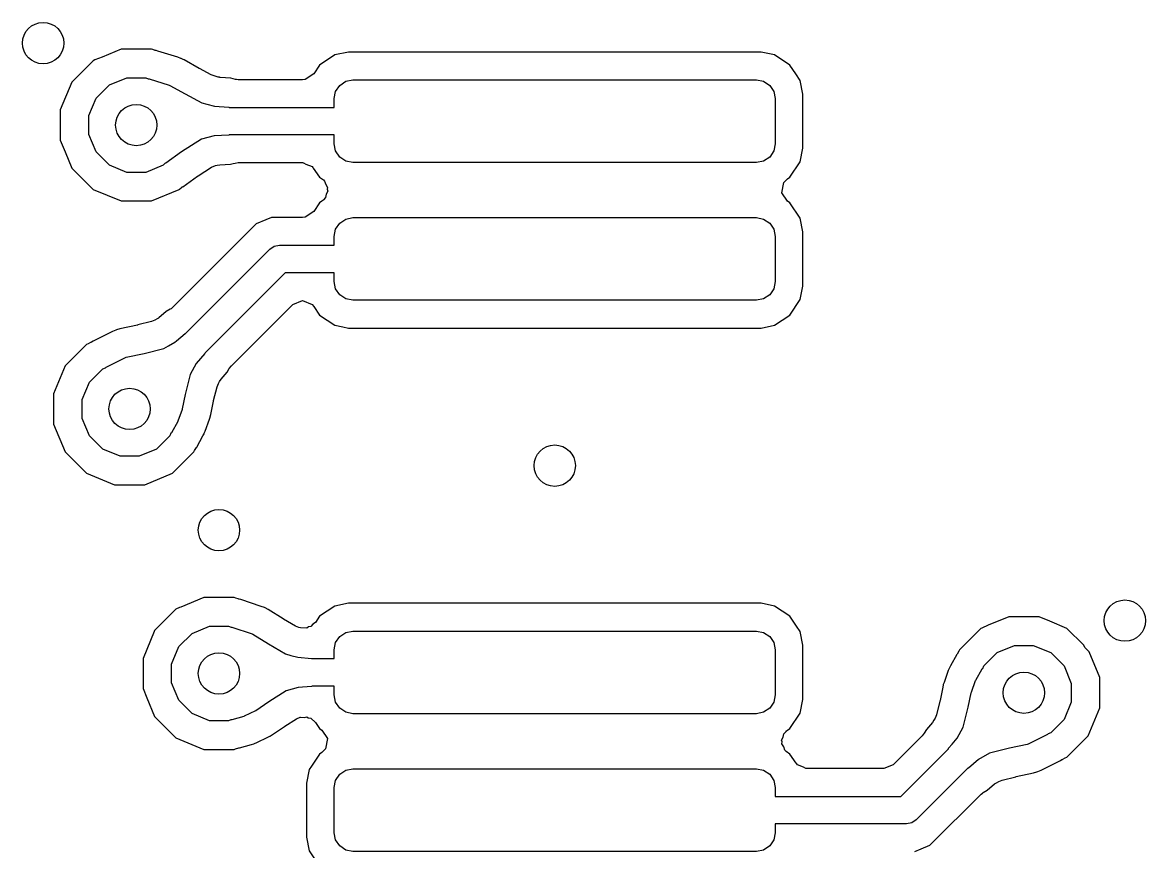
# Model space of a CAD drawing. Extents: x 114.9 to 199.6, y -137.1 to -76.7.
# Drawn here: x 185.467 to 189.541, y -108.826 to -105.818 of the extents above; entities that cross this region are included whole.
import ezdxf

# ---------------------------------------------------------------- set-up
doc = ezdxf.new("R2010")
doc.units = 0
doc.layers.add('BLACK', color=7, linetype='CONTINUOUS')

msp = doc.modelspace()

# ---------------------------------------------------------------- linework, layer by layer
at = {"layer": 'BLACK', "linetype": 'CONTINUOUS'}
for p, q in [((185.825198, -105.9145), (185.755867, -105.943219)), ((185.8252, -105.9145), (185.825198, -105.9145)), ((185.9348, -105.9145), (185.8252, -105.9145)), ((185.934801, -105.9145), (185.9348, -105.9145)), ((185.939525, -105.916457), (185.934801, -105.9145)), ((185.948961, -105.919036), (185.939525, -105.916457)), ((185.948957, -105.919054), (185.948961, -105.919036)), ((185.950096, -105.919346), (185.948957, -105.919054)), ((185.951386, -105.919699), (185.950096, -105.919346)), ((185.951572, -105.919725), (185.951386, -105.919699)), ((185.952703, -105.920015), (185.951572, -105.919725)), ((185.957868, -105.921481), (185.952703, -105.920015)), ((186.030941, -105.944235), (185.957868, -105.921481)), ((185.72394, -105.956444), (185.646444, -106.03394)), ((185.730304, -105.953808), (185.72394, -105.956444)), ((185.755867, -105.943219), (185.730304, -105.953808)), ((186.03095, -105.944238), (186.030941, -105.944235)), ((186.041199, -105.948023), (186.03095, -105.944238)), ((186.041229, -105.948035), (186.041199, -105.948023)), ((186.043418, -105.948975), (186.041229, -105.948035)), ((186.043421, -105.948977), (186.043418, -105.948975)), ((186.04343, -105.948981), (186.043421, -105.948977)), ((186.050608, -105.952514), (186.04343, -105.948981)), ((186.053217, -105.953798), (186.050608, -105.952514)), ((186.053245, -105.953812), (186.053217, -105.953798)), ((186.108098, -105.984441), (186.053245, -105.953812)), ((186.600364, -105.935287), (186.544568, -105.972568)), ((186.649569, -105.9255), (186.600364, -105.935287)), ((188.146435, -105.9255), (186.649569, -105.9255)), ((188.195632, -105.935285), (188.146435, -105.9255)), ((188.251431, -105.972568), (188.195632, -105.935285)), ((186.108912, -105.984886), (186.108098, -105.984441)), ((186.151536, -106.007639), (186.108912, -105.984886)), ((186.523752, -106.003723), (186.492569, -106.024559)), ((186.544568, -105.972568), (186.523752, -106.003723)), ((188.272248, -106.003723), (188.251431, -105.972568)), ((188.288713, -106.028365), (188.272248, -106.003723)), ((185.646444, -106.03394), (185.6045, -106.135198)), ((185.734493, -106.092775), (185.782775, -106.044493)), ((185.782775, -106.044493), (185.845859, -106.018363)), ((185.845859, -106.018363), (185.914141, -106.018363)), ((185.914141, -106.018363), (185.923557, -106.022263)), ((185.923557, -106.022263), (185.925356, -106.021916)), ((185.925356, -106.021916), (185.926482, -106.022205)), ((185.926482, -106.022205), (185.999579, -106.044966)), ((185.999579, -106.044966), (186.001803, -106.045921)), ((186.001803, -106.045921), (186.058, -106.0773)), ((186.162002, -106.011762), (186.151536, -106.007639)), ((186.176832, -106.015711), (186.162002, -106.011762)), ((186.182464, -106.016658), (186.176832, -106.015711)), ((186.182925, -106.016926), (186.182464, -106.016658)), ((186.184384, -106.017121), (186.182925, -106.016926)), ((186.223498, -106.019987), (186.184384, -106.017121)), ((186.240275, -106.02462), (186.223498, -106.019987)), ((186.243585, -106.025065), (186.240275, -106.02462)), ((186.250101, -106.0255), (186.243585, -106.025065)), ((186.48301, -106.0255), (186.250101, -106.0255)), ((186.492569, -106.024559), (186.48301, -106.0255)), ((186.60319, -106.06809), (186.61797, -106.04597)), ((186.61797, -106.04597), (186.64009, -106.03119)), ((186.64009, -106.03119), (186.666182, -106.026)), ((186.666182, -106.026), (188.129818, -106.026)), ((188.129818, -106.026), (188.15591, -106.03119)), ((188.15591, -106.03119), (188.17803, -106.04597)), ((188.17803, -106.04597), (188.19281, -106.06809)), ((188.298499, -106.077568), (188.288713, -106.028365)), ((186.058, -106.0773), (186.117603, -106.109117)), ((186.598, -106.094182), (186.60319, -106.06809)), ((188.19281, -106.06809), (188.198, -106.094182)), ((188.298499, -106.135198), (188.298499, -106.077568)), ((185.708363, -106.155859), (185.734493, -106.092775)), ((186.117603, -106.109117), (186.117605, -106.109118)), ((186.117605, -106.109118), (186.135542, -106.113893)), ((186.135542, -106.113893), (186.163697, -106.12139)), ((186.163697, -106.12139), (186.215793, -106.125205)), ((186.215793, -106.125205), (186.217374, -106.126)), ((186.217374, -106.126), (186.598, -106.126)), ((186.598, -106.126), (186.598, -106.094182)), ((188.198, -106.094182), (188.198, -106.257818)), ((185.6045, -106.135198), (185.6045, -106.244801)), ((185.708363, -106.224141), (185.708363, -106.155859)), ((188.2985, -106.274433), (188.298499, -106.135198)), ((185.6045, -106.244801), (185.621874, -106.286744)), ((185.734493, -106.287225), (185.708363, -106.224141)), ((186.117233, -106.240888), (186.043777, -106.28727)), ((186.162405, -106.229669), (186.117233, -106.240888)), ((186.162413, -106.229668), (186.162405, -106.229669)), ((186.215604, -106.22663), (186.162413, -106.229668)), ((186.21701, -106.226), (186.215604, -106.22663)), ((186.598, -106.226), (186.21701, -106.226)), ((186.598, -106.257818), (186.598, -106.226)), ((185.621874, -106.286744), (185.646443, -106.346058)), ((185.782775, -106.335507), (185.734493, -106.287225)), ((186.043755, -106.287285), (185.987019, -106.328407)), ((186.043777, -106.28727), (186.043755, -106.287285)), ((186.60319, -106.28391), (186.598, -106.257818)), ((186.61797, -106.30603), (186.60319, -106.28391)), ((188.19281, -106.28391), (188.17803, -106.30603)), ((188.198, -106.257818), (188.19281, -106.28391)), ((188.288713, -106.323635), (188.2985, -106.274433)), ((185.983479, -106.329252), (185.977225, -106.335507)), ((185.987019, -106.328407), (185.983479, -106.329252)), ((186.221621, -106.331958), (186.232063, -106.329411)), ((186.232063, -106.329411), (186.238286, -106.327895)), ((186.238286, -106.327895), (186.249893, -106.3265)), ((186.249893, -106.3265), (186.48301, -106.3265)), ((186.48301, -106.3265), (186.484924, -106.327293)), ((186.484924, -106.327293), (186.486897, -106.326654)), ((186.486897, -106.326654), (186.495338, -106.331606)), ((186.64009, -106.32081), (186.61797, -106.30603)), ((186.666182, -106.326), (186.64009, -106.32081)), ((188.129818, -106.326), (186.666182, -106.326)), ((188.15591, -106.32081), (188.129818, -106.326)), ((188.17803, -106.30603), (188.15591, -106.32081)), ((188.251431, -106.379431), (188.288713, -106.323635)), ((185.646443, -106.346058), (185.646444, -106.346059)), ((185.646444, -106.346059), (185.646445, -106.346061)), ((185.646445, -106.346061), (185.723939, -106.423555)), ((185.845859, -106.361637), (185.782775, -106.335507)), ((185.914141, -106.361637), (185.845859, -106.361637)), ((185.977225, -106.335507), (185.914141, -106.361637)), ((186.104246, -106.373857), (186.152494, -106.343392)), ((186.152494, -106.343392), (186.166836, -106.337272)), ((186.166836, -106.337272), (186.173825, -106.335536)), ((186.173825, -106.335536), (186.182832, -106.334173)), ((186.182832, -106.334173), (186.221621, -106.331958)), ((186.495338, -106.331606), (186.517658, -106.340852)), ((186.517658, -106.340852), (186.520297, -106.343709)), ((186.520297, -106.343709), (186.522159, -106.345893)), ((186.522159, -106.345893), (186.544569, -106.379431)), ((186.048933, -106.413829), (186.101938, -106.375409)), ((186.101938, -106.375409), (186.101961, -106.375404)), ((186.101961, -106.375404), (186.104246, -106.373857)), ((186.544569, -106.379431), (186.55894, -106.389034)), ((186.55894, -106.389034), (186.563353, -106.394209)), ((186.563353, -106.394209), (186.567196, -106.406071)), ((186.567196, -106.406071), (186.574125, -106.416441)), ((188.221875, -106.435561), (188.22919, -106.398778)), ((188.22919, -106.398778), (188.242709, -106.385258)), ((188.242709, -106.385258), (188.251431, -106.379431)), ((185.723939, -106.423555), (185.72394, -106.423555)), ((185.72394, -106.423555), (185.723942, -106.423557)), ((185.723942, -106.423557), (185.8252, -106.4655)), ((185.9348, -106.4655), (186.036058, -106.423557)), ((186.036058, -106.423557), (186.036898, -106.422716)), ((186.036898, -106.422716), (186.043056, -106.417497)), ((186.043056, -106.417497), (186.046845, -106.414788)), ((186.046845, -106.414788), (186.048933, -106.413829)), ((186.566808, -106.453223), (186.559018, -106.461012)), ((186.56924, -106.440993), (186.566808, -106.453223)), ((186.574912, -106.429887), (186.56924, -106.440993)), ((186.574125, -106.416441), (186.572767, -106.423266)), ((186.572767, -106.423266), (186.574912, -106.429887)), ((188.24271, -106.466741), (188.221875, -106.435561)), ((185.8252, -106.4655), (185.825202, -106.4655)), ((185.825202, -106.4655), (185.934798, -106.4655)), ((185.934798, -106.4655), (185.9348, -106.4655)), ((186.544568, -106.472568), (186.523752, -106.503723)), ((186.553289, -106.466742), (186.544568, -106.472568)), ((186.55621, -106.46382), (186.553289, -106.466742)), ((186.557857, -106.463287), (186.55621, -106.46382)), ((186.559018, -106.461012), (186.557857, -106.463287)), ((188.251431, -106.472569), (188.24271, -106.466741)), ((188.288713, -106.528365), (188.251431, -106.472569)), ((186.34961, -106.533941), (186.314678, -106.548409)), ((186.349611, -106.533941), (186.34961, -106.533941)), ((186.369987, -106.5255), (186.349611, -106.533941)), ((186.48301, -106.5255), (186.369987, -106.5255)), ((186.492569, -106.524559), (186.48301, -106.5255)), ((186.523752, -106.503723), (186.492569, -106.524559)), ((186.61797, -106.54597), (186.64009, -106.53119)), ((186.64009, -106.53119), (186.666182, -106.526)), ((186.666182, -106.526), (188.129818, -106.526)), ((188.129818, -106.526), (188.15591, -106.53119)), ((188.15591, -106.53119), (188.17803, -106.54597)), ((188.298499, -106.577568), (188.288713, -106.528365)), ((186.31467, -106.548414), (186.011315, -106.851768)), ((186.314678, -106.548409), (186.31467, -106.548414)), ((186.598, -106.594182), (186.60319, -106.56809)), ((186.60319, -106.56809), (186.61797, -106.54597)), ((188.17803, -106.54597), (188.19281, -106.56809)), ((188.19281, -106.56809), (188.198, -106.594182)), ((186.598, -106.626), (186.598, -106.594182)), ((188.198, -106.594182), (188.198, -106.757818)), ((188.2985, -106.774433), (188.298499, -106.577568)), ((186.059087, -106.946127), (186.36457, -106.640645)), ((186.36457, -106.640645), (186.380791, -106.629806)), ((186.380791, -106.629806), (186.399925, -106.626)), ((186.399925, -106.626), (186.598, -106.626)), ((186.420635, -106.726), (186.129897, -107.016737)), ((186.598, -106.726), (186.420635, -106.726)), ((186.598, -106.757818), (186.598, -106.726)), ((186.60319, -106.78391), (186.598, -106.757818)), ((188.198, -106.757818), (188.19281, -106.78391)), ((188.288713, -106.823635), (188.2985, -106.774433)), ((186.61797, -106.80603), (186.60319, -106.78391)), ((186.64009, -106.82081), (186.61797, -106.80603)), ((188.17803, -106.80603), (188.15591, -106.82081)), ((188.19281, -106.78391), (188.17803, -106.80603)), ((186.003466, -106.85827), (185.988749, -106.866526)), ((186.006072, -106.856316), (186.003466, -106.85827)), ((186.011315, -106.851768), (186.006072, -106.856316)), ((186.22487, -107.063893), (186.447913, -106.840852)), ((186.447913, -106.840852), (186.482561, -106.8265)), ((186.482561, -106.8265), (186.48301, -106.8265)), ((186.48301, -106.8265), (186.517658, -106.840852)), ((186.517658, -106.840852), (186.523752, -106.848277)), ((186.523752, -106.848277), (186.544568, -106.879431)), ((186.666182, -106.826), (186.64009, -106.82081)), ((188.129818, -106.826), (186.666182, -106.826)), ((188.15591, -106.82081), (188.129818, -106.826)), ((188.251431, -106.879431), (188.288713, -106.823635)), ((185.947094, -106.898425), (185.93495, -106.903231)), ((185.955478, -106.89373), (185.947094, -106.898425)), ((185.960367, -106.89032), (185.955478, -106.89373)), ((185.960942, -106.890173), (185.960367, -106.89032)), ((185.962201, -106.889228), (185.960942, -106.890173)), ((185.988749, -106.866526), (185.962201, -106.889228)), ((186.544568, -106.879431), (186.572995, -106.898425)), ((186.572995, -106.898425), (186.600365, -106.916713)), ((188.195635, -106.916713), (188.251431, -106.879431)), ((185.793581, -106.939247), (185.723271, -106.974333)), ((185.793609, -106.939234), (185.793581, -106.939247)), ((185.805668, -106.934124), (185.793609, -106.939234)), ((185.805682, -106.934118), (185.805668, -106.934124)), ((185.808364, -106.933174), (185.805682, -106.934118)), ((185.808373, -106.933171), (185.808364, -106.933174)), ((185.82096, -106.929597), (185.808373, -106.933171)), ((185.883897, -106.915874), (185.82096, -106.929597)), ((185.885254, -106.915558), (185.883897, -106.915874)), ((185.93495, -106.903231), (185.885254, -106.915558)), ((186.600365, -106.916713), (186.600367, -106.916714)), ((186.600367, -106.916714), (186.629832, -106.922574)), ((186.629832, -106.922574), (186.649567, -106.9265)), ((186.649567, -106.9265), (188.146432, -106.926499)), ((188.146432, -106.926499), (188.195635, -106.916713)), ((185.714005, -106.979446), (185.705946, -106.984003)), ((185.714011, -106.979455), (185.714005, -106.979446)), ((185.714996, -106.978885), (185.714011, -106.979455)), ((185.716307, -106.978145), (185.714996, -106.978885)), ((185.716404, -106.978072), (185.716307, -106.978145)), ((185.717619, -106.977371), (185.716404, -106.978072)), ((185.723271, -106.974333), (185.717619, -106.977371)), ((185.997288, -106.991233), (186.020348, -106.978321)), ((186.020348, -106.978321), (186.02585, -106.973615)), ((186.02585, -106.973615), (186.057318, -106.946704)), ((186.057318, -106.946704), (186.059087, -106.946127)), ((185.69973, -106.986579), (185.622232, -107.064076)), ((185.699733, -106.986577), (185.69973, -106.986579)), ((185.705946, -106.984003), (185.699733, -106.986577)), ((185.843433, -107.032676), (185.908551, -107.018478)), ((185.908551, -107.018478), (185.980515, -107.000627)), ((185.980515, -107.000627), (185.997288, -106.991233)), ((186.129206, -107.018607), (186.097901, -107.055154)), ((186.129897, -107.016737), (186.129206, -107.018607)), ((185.622232, -107.064077), (185.580288, -107.165335)), ((185.622232, -107.064076), (185.622232, -107.064077)), ((185.770371, -107.068737), (185.840716, -107.033633)), ((185.840716, -107.033633), (185.843433, -107.032676)), ((186.097899, -107.055156), (186.075618, -107.09465)), ((186.097901, -107.055154), (186.097899, -107.055156)), ((186.217278, -107.073709), (186.22487, -107.063893)), ((185.710281, -107.122912), (185.758563, -107.07463)), ((185.758563, -107.07463), (185.768399, -107.070555)), ((185.768399, -107.070555), (185.769155, -107.069439)), ((185.769155, -107.069439), (185.770371, -107.068737)), ((186.075617, -107.094653), (186.057448, -107.167364)), ((186.075618, -107.09465), (186.075617, -107.094653)), ((186.187833, -107.112334), (186.20933, -107.087239)), ((186.20933, -107.087239), (186.217278, -107.073709)), ((185.684151, -107.185996), (185.710281, -107.122912)), ((186.16071, -107.189296), (186.172907, -107.140487)), ((186.172907, -107.140487), (186.177762, -107.128305)), ((186.177762, -107.128305), (186.182379, -107.12012)), ((186.182379, -107.12012), (186.187833, -107.112334)), ((185.580288, -107.165335), (185.580288, -107.165337)), ((185.580288, -107.165337), (185.580288, -107.274937)), ((185.684151, -107.254278), (185.684151, -107.185996)), ((186.057448, -107.167364), (186.047002, -107.220001)), ((186.046523, -107.221717), (186.03101, -107.26443)), ((186.047002, -107.220001), (186.046523, -107.221717)), ((186.150484, -107.240537), (186.160198, -107.191581)), ((186.160198, -107.191581), (186.16071, -107.189296)), ((185.710281, -107.317362), (185.684151, -107.254278)), ((186.0302, -107.26619), (186.007462, -107.306443)), ((186.03101, -107.26443), (186.0302, -107.26619)), ((186.130172, -107.300445), (186.145685, -107.257732)), ((186.145685, -107.257732), (186.148138, -107.250082)), ((186.148138, -107.250082), (186.148617, -107.248366)), ((186.148617, -107.248366), (186.150484, -107.240537)), ((185.580288, -107.274937), (185.622231, -107.376195)), ((186.005029, -107.308346), (186.001295, -107.317362)), ((186.007462, -107.306443), (186.005029, -107.308346)), ((186.126037, -107.310297), (186.126847, -107.308537)), ((186.126847, -107.308537), (186.130172, -107.300445)), ((185.758563, -107.365644), (185.710281, -107.317362)), ((186.001295, -107.317362), (185.953013, -107.365644)), ((186.09932, -107.358331), (186.122058, -107.318078)), ((186.122058, -107.318078), (186.126037, -107.310297)), ((185.622231, -107.376195), (185.622232, -107.376196)), ((185.622232, -107.376196), (185.622233, -107.376198)), ((185.622233, -107.376198), (185.699727, -107.453692)), ((185.821647, -107.391774), (185.758563, -107.365644)), ((185.953013, -107.365644), (185.889929, -107.391774)), ((186.011849, -107.453692), (186.089342, -107.376198)), ((186.089342, -107.376198), (186.089345, -107.376195)), ((186.089345, -107.376195), (186.091349, -107.371355)), ((186.091349, -107.371355), (186.09809, -107.360406)), ((186.097938, -107.360299), (186.099317, -107.358335)), ((186.09809, -107.360406), (186.097938, -107.360299)), ((186.099317, -107.358333), (186.09932, -107.358331)), ((186.099317, -107.358335), (186.099317, -107.358333)), ((185.889929, -107.391774), (185.821647, -107.391774)), ((185.699727, -107.453692), (185.699728, -107.453692)), ((185.699728, -107.453692), (185.69973, -107.453694)), ((185.69973, -107.453694), (185.800988, -107.495637)), ((185.910588, -107.495637), (186.011846, -107.453694)), ((186.011846, -107.453694), (186.011848, -107.453692)), ((186.011848, -107.453692), (186.011849, -107.453692)), ((185.800988, -107.495637), (185.80099, -107.495637)), ((185.80099, -107.495637), (185.910586, -107.495637)), ((185.910586, -107.495637), (185.910588, -107.495637)), ((186.125198, -107.9045), (186.041312, -107.939248)), ((186.1252, -107.9045), (186.125198, -107.9045)), ((186.2348, -107.9045), (186.1252, -107.9045)), ((186.240608, -107.906905), (186.2348, -107.9045)), ((186.249705, -107.90942), (186.240608, -107.906905)), ((186.249704, -107.909426), (186.249705, -107.90942)), ((186.250226, -107.909564), (186.249704, -107.909426)), ((186.252177, -107.910104), (186.250226, -107.909564)), ((186.252362, -107.910131), (186.252177, -107.910104)), ((186.253673, -107.910479), (186.252362, -107.910131)), ((186.259438, -107.912187), (186.253673, -107.910479)), ((186.333643, -107.936504), (186.259438, -107.912187)), ((186.02394, -107.946444), (185.946444, -108.02394)), ((186.036885, -107.941082), (186.02394, -107.946444)), ((186.041312, -107.939248), (186.036885, -107.941082)), ((186.345226, -107.941074), (186.333643, -107.936504)), ((186.345258, -107.941088), (186.345226, -107.941074)), ((186.347715, -107.94223), (186.345258, -107.941088)), ((186.347736, -107.942241), (186.347715, -107.94223)), ((186.347743, -107.942244), (186.347736, -107.942241)), ((186.347752, -107.942249), (186.347743, -107.942244)), ((186.347764, -107.942255), (186.347752, -107.942249)), ((186.358696, -107.948146), (186.347764, -107.942255)), ((186.358729, -107.948164), (186.358696, -107.948146)), ((186.413198, -107.981813), (186.358729, -107.948164)), ((186.600364, -107.935287), (186.544571, -107.972566)), ((186.649569, -107.9255), (186.600364, -107.935287)), ((188.146435, -107.9255), (186.649569, -107.9255)), ((188.195632, -107.935285), (188.146435, -107.9255)), ((188.251431, -107.972568), (188.195632, -107.935285)), ((186.414275, -107.982459), (186.413198, -107.981813)), ((186.457783, -108.007819), (186.414275, -107.982459)), ((186.520319, -108.000944), (186.513243, -108.009995)), ((186.52987, -107.994564), (186.520319, -108.000944)), ((186.544566, -107.972571), (186.52987, -107.994564)), ((186.544571, -107.972566), (186.544566, -107.972571)), ((188.275272, -108.008249), (188.251431, -107.972568)), ((189.045198, -107.9745), (188.970853, -108.005296)), ((189.0452, -107.9745), (189.045198, -107.9745)), ((189.1548, -107.9745), (189.0452, -107.9745)), ((189.154801, -107.9745), (189.1548, -107.9745)), ((189.194144, -107.990797), (189.154801, -107.9745)), ((189.256058, -108.016443), (189.194144, -107.990797)), ((185.944611, -108.028364), (185.9045, -108.125198)), ((185.946443, -108.023942), (185.944611, -108.028364)), ((185.946444, -108.02394), (185.946443, -108.023941)), ((185.946443, -108.023941), (185.946443, -108.023942)), ((186.034493, -108.082775), (186.082775, -108.034493)), ((186.082775, -108.034493), (186.145859, -108.008363)), ((186.145859, -108.008363), (186.214141, -108.008363)), ((186.214141, -108.008363), (186.223857, -108.012387)), ((186.223857, -108.012387), (186.225317, -108.012106)), ((186.225317, -108.012106), (186.226606, -108.012448)), ((186.226606, -108.012448), (186.300775, -108.036753)), ((186.300775, -108.036753), (186.303275, -108.037915)), ((186.303275, -108.037915), (186.359418, -108.072599)), ((186.469346, -108.012699), (186.457783, -108.007819)), ((186.476018, -108.014552), (186.469346, -108.012699)), ((186.498686, -108.015398), (186.476018, -108.014552)), ((186.505321, -108.010964), (186.498686, -108.015398)), ((186.513243, -108.009995), (186.505321, -108.010964)), ((186.61797, -108.04597), (186.64009, -108.03119)), ((186.64009, -108.03119), (186.666182, -108.026)), ((186.666182, -108.026), (188.129818, -108.026)), ((188.129818, -108.026), (188.15591, -108.03119)), ((188.15591, -108.03119), (188.17803, -108.04597)), ((188.288713, -108.028365), (188.275272, -108.008249)), ((188.298499, -108.077568), (188.288713, -108.028365)), ((188.943939, -108.016444), (188.866443, -108.093941)), ((188.94394, -108.016444), (188.943939, -108.016444)), ((188.94697, -108.015189), (188.94394, -108.016444)), ((188.970853, -108.005296), (188.94697, -108.015189)), ((189.256059, -108.016444), (189.256058, -108.016443)), ((189.256061, -108.016445), (189.256059, -108.016444)), ((189.317417, -108.077801), (189.256061, -108.016445)), ((186.008363, -108.145859), (186.034493, -108.082775)), ((186.359418, -108.072599), (186.421901, -108.109018)), ((186.598, -108.094182), (186.60319, -108.06809)), ((186.60319, -108.06809), (186.61797, -108.04597)), ((188.17803, -108.04597), (188.19281, -108.06809)), ((188.19281, -108.06809), (188.198, -108.094182)), ((188.2985, -108.274433), (188.298499, -108.077568)), ((189.002775, -108.104493), (189.065859, -108.078363)), ((189.065859, -108.078363), (189.134141, -108.078363)), ((189.134141, -108.078363), (189.197225, -108.104493)), ((189.320675, -108.085666), (189.317417, -108.077801)), ((186.421901, -108.109018), (186.441191, -108.114374)), ((186.441191, -108.114374), (186.4664, -108.121376)), ((186.4664, -108.121376), (186.466404, -108.121376)), ((186.466404, -108.121376), (186.466407, -108.121377)), ((186.466407, -108.121377), (186.515833, -108.12517)), ((186.598, -108.126), (186.598, -108.094182)), ((188.198, -108.094182), (188.198, -108.257818)), ((188.856471, -108.111799), (188.833729, -108.152057)), ((188.857856, -108.109828), (188.856471, -108.111799)), ((188.864438, -108.09878), (188.857706, -108.109723)), ((188.857706, -108.109723), (188.857856, -108.109828)), ((188.866442, -108.093942), (188.864438, -108.09878)), ((188.866443, -108.093941), (188.866442, -108.093942)), ((188.954493, -108.152775), (189.002775, -108.104493)), ((189.197225, -108.104493), (189.245507, -108.152775)), ((189.336814, -108.101805), (189.320675, -108.085666)), ((189.3755, -108.1952), (189.336814, -108.101805)), ((185.9045, -108.125198), (185.9045, -108.234801)), ((186.008363, -108.214141), (186.008363, -108.145859)), ((186.515833, -108.12517), (186.51747, -108.126)), ((186.51747, -108.126), (186.598, -108.126)), ((188.828968, -108.161533), (188.825613, -108.169692)), ((188.829775, -108.159782), (188.828968, -108.161533)), ((188.833729, -108.152057), (188.829775, -108.159782)), ((188.925587, -108.203946), (188.948326, -108.163692)), ((188.948326, -108.163692), (188.950759, -108.161788)), ((188.950759, -108.161788), (188.954493, -108.152775)), ((189.245507, -108.152775), (189.271637, -108.215859)), ((188.825613, -108.169692), (188.810096, -108.212415)), ((188.924778, -108.205701), (188.925587, -108.203946)), ((189.3755, -108.3048), (189.3755, -108.1952)), ((185.9045, -108.234801), (185.918666, -108.269)), ((186.034493, -108.277225), (186.008363, -108.214141)), ((186.424227, -108.243305), (186.360334, -108.283179)), ((186.424231, -108.243303), (186.424227, -108.243305)), ((186.467839, -108.230702), (186.424231, -108.243303)), ((186.51587, -108.226861), (186.467839, -108.230702)), ((186.517734, -108.226), (186.51587, -108.226861)), ((186.598, -108.226), (186.517734, -108.226)), ((186.598, -108.257818), (186.598, -108.226)), ((188.805307, -108.229577), (188.795595, -108.278516)), ((188.807165, -108.22178), (188.805307, -108.229577)), ((188.807632, -108.220105), (188.807165, -108.22178)), ((188.810096, -108.212415), (188.807632, -108.220105)), ((188.909259, -108.24843), (188.924778, -108.205701)), ((189.271637, -108.215859), (189.271637, -108.284141)), ((185.918666, -108.269), (185.946443, -108.336058)), ((186.082775, -108.325507), (186.034493, -108.277225)), ((186.36033, -108.283181), (186.31392, -108.315232)), ((186.360334, -108.283179), (186.36033, -108.283181)), ((186.60319, -108.28391), (186.598, -108.257818)), ((186.61797, -108.30603), (186.60319, -108.28391)), ((188.19281, -108.28391), (188.17803, -108.30603)), ((188.198, -108.257818), (188.19281, -108.28391)), ((188.288713, -108.323635), (188.2985, -108.274433)), ((188.79507, -108.280857), (188.782878, -108.329643)), ((188.795595, -108.278516), (188.79507, -108.280857)), ((188.898341, -108.302763), (188.908787, -108.250123)), ((188.908787, -108.250123), (188.909259, -108.24843)), ((189.271637, -108.284141), (189.245507, -108.347225)), ((186.145859, -108.351637), (186.082775, -108.325507)), ((186.312275, -108.316181), (186.271713, -108.335368)), ((186.31392, -108.315232), (186.312275, -108.316181)), ((186.64009, -108.32081), (186.61797, -108.30603)), ((186.666182, -108.326), (186.64009, -108.32081)), ((188.129818, -108.326), (186.666182, -108.326)), ((188.15591, -108.32081), (188.129818, -108.326)), ((188.17803, -108.30603), (188.15591, -108.32081)), ((188.251431, -108.379431), (188.288713, -108.323635)), ((188.880169, -108.375485), (188.898341, -108.302763)), ((189.333557, -108.406058), (189.3755, -108.3048)), ((185.946443, -108.336058), (185.946444, -108.336059)), ((185.946444, -108.336059), (185.946445, -108.336061)), ((185.946445, -108.336061), (186.023939, -108.413555)), ((186.214141, -108.351637), (186.145859, -108.351637)), ((186.22319, -108.347888), (186.214141, -108.351637)), ((186.226234, -108.348256), (186.22319, -108.347888)), ((186.26986, -108.33606), (186.226234, -108.348256)), ((186.271713, -108.335368), (186.26986, -108.33606)), ((186.41922, -108.370787), (186.461844, -108.344188)), ((186.461844, -108.344188), (186.474164, -108.338689)), ((186.474164, -108.338689), (186.475911, -108.338184)), ((186.475911, -108.338184), (186.489057, -108.33965)), ((186.489057, -108.33965), (186.498836, -108.33802)), ((186.498836, -108.33802), (186.50335, -108.341244)), ((186.50335, -108.341244), (186.513181, -108.342341)), ((186.513181, -108.342341), (186.530269, -108.35803)), ((186.530269, -108.35803), (186.544569, -108.379431)), ((188.767947, -108.357807), (188.746459, -108.382893)), ((188.77341, -108.350006), (188.767947, -108.357807)), ((188.778018, -108.341837), (188.77341, -108.350006)), ((188.782878, -108.329643), (188.778018, -108.341837)), ((189.245507, -108.347225), (189.197225, -108.395507)), ((186.359464, -108.410461), (186.364989, -108.407568)), ((186.364989, -108.407568), (186.365264, -108.407409)), ((186.365264, -108.407409), (186.366639, -108.406616)), ((186.366639, -108.406616), (186.373872, -108.402042)), ((186.373872, -108.402042), (186.417343, -108.372019)), ((186.417343, -108.372019), (186.41922, -108.370787)), ((186.544569, -108.379431), (186.553289, -108.385258)), ((186.553289, -108.385258), (186.574125, -108.416441)), ((188.226757, -108.411008), (188.22919, -108.398778)), ((188.22919, -108.398778), (188.23698, -108.390987)), ((188.23698, -108.390987), (188.238142, -108.388713)), ((188.238142, -108.388713), (188.239788, -108.388179)), ((188.239788, -108.388179), (188.242709, -108.385258)), ((188.242709, -108.385258), (188.251431, -108.379431)), ((188.730908, -108.40625), (188.626011, -108.511148)), ((188.738506, -108.396428), (188.730908, -108.40625)), ((188.746458, -108.382895), (188.738506, -108.396428)), ((188.746459, -108.382893), (188.746458, -108.382895)), ((188.857888, -108.414981), (188.880169, -108.375485)), ((189.18541, -108.401402), (189.115079, -108.436499)), ((189.186632, -108.400697), (189.18541, -108.401402)), ((189.187385, -108.399582), (189.186632, -108.400697)), ((189.197225, -108.395507), (189.187385, -108.399582)), ((189.256058, -108.483557), (189.333557, -108.406058)), ((186.023939, -108.413555), (186.02394, -108.413555)), ((186.02394, -108.413555), (186.023942, -108.413557)), ((186.023942, -108.413557), (186.1252, -108.4555)), ((186.252264, -108.450278), (186.25463, -108.44986)), ((186.25463, -108.44986), (186.254638, -108.44986)), ((186.254638, -108.44986), (186.298264, -108.437664)), ((186.298264, -108.437664), (186.306769, -108.434893)), ((186.306769, -108.434893), (186.308622, -108.434201)), ((186.308622, -108.434201), (186.316825, -108.430737)), ((186.316825, -108.430737), (186.357387, -108.41155)), ((186.357387, -108.41155), (186.359464, -108.410461)), ((186.574125, -108.416441), (186.566808, -108.453223)), ((188.221087, -108.422114), (188.226757, -108.411008)), ((188.223232, -108.428735), (188.221087, -108.422114)), ((188.221875, -108.435561), (188.223232, -108.428735)), ((188.228802, -108.445928), (188.221875, -108.435561)), ((188.232646, -108.457791), (188.228802, -108.445928)), ((188.826581, -108.451529), (188.839455, -108.436499)), ((188.839455, -108.436499), (188.857888, -108.414981)), ((189.112347, -108.437461), (189.047261, -108.451652)), ((189.115079, -108.436499), (189.112347, -108.437461)), ((186.1252, -108.4555), (186.125202, -108.4555)), ((186.125202, -108.4555), (186.234798, -108.4555)), ((186.234798, -108.4555), (186.2348, -108.4555)), ((186.2348, -108.4555), (186.23978, -108.453436)), ((186.23978, -108.453436), (186.252293, -108.450448)), ((186.252293, -108.450448), (186.252264, -108.450278)), ((186.544568, -108.472568), (186.515332, -108.516325)), ((186.553289, -108.466742), (186.544568, -108.472568)), ((186.566808, -108.453223), (186.553289, -108.466742)), ((188.237057, -108.462964), (188.232646, -108.457791)), ((188.251431, -108.472569), (188.237057, -108.462964)), ((188.27384, -108.506106), (188.251431, -108.472569)), ((188.65329, -108.626), (188.825888, -108.453401)), ((188.825888, -108.453401), (188.826581, -108.451529)), ((188.975267, -108.46951), (188.935435, -108.491818)), ((188.97527, -108.469509), (188.975267, -108.46951)), ((189.047261, -108.451652), (188.97527, -108.469509)), ((189.240837, -108.491223), (189.241764, -108.490689)), ((189.241764, -108.490689), (189.241768, -108.490696)), ((189.241768, -108.490696), (189.249834, -108.486134)), ((189.249834, -108.486134), (189.256058, -108.483557)), ((186.507287, -108.528365), (186.4975, -108.577567)), ((186.515332, -108.516325), (186.507287, -108.528365)), ((186.61797, -108.54597), (186.64009, -108.53119)), ((186.64009, -108.53119), (186.666182, -108.526)), ((186.666182, -108.526), (188.129818, -108.526)), ((188.129818, -108.526), (188.15591, -108.53119)), ((188.15591, -108.53119), (188.17803, -108.54597)), ((188.275703, -108.508291), (188.27384, -108.506106)), ((188.278342, -108.511148), (188.275703, -108.508291)), ((188.300663, -108.520394), (188.278342, -108.511148)), ((188.309104, -108.525346), (188.300663, -108.520394)), ((188.311075, -108.524707), (188.309104, -108.525346)), ((188.31299, -108.5255), (188.311075, -108.524707)), ((188.591364, -108.5255), (188.31299, -108.5255)), ((188.626011, -108.511148), (188.591364, -108.5255)), ((188.896703, -108.524006), (188.709355, -108.711355)), ((188.89847, -108.523431), (188.896703, -108.524006)), ((188.935435, -108.491818), (188.89847, -108.523431)), ((189.150119, -108.53601), (189.162186, -108.530898)), ((189.162186, -108.530898), (189.232517, -108.495801)), ((189.232517, -108.495801), (189.238131, -108.492785)), ((189.238131, -108.492785), (189.239353, -108.49208)), ((189.239353, -108.49208), (189.239362, -108.492071)), ((189.239362, -108.492071), (189.239445, -108.492011)), ((189.239445, -108.492011), (189.240837, -108.491223)), ((186.598, -108.594182), (186.60319, -108.56809)), ((186.60319, -108.56809), (186.61797, -108.54597)), ((188.17803, -108.54597), (188.19281, -108.56809)), ((188.19281, -108.56809), (188.198, -108.594182)), ((189.000303, -108.576405), (189.008687, -108.57171)), ((189.008687, -108.57171), (189.020826, -108.566905)), ((189.020826, -108.566905), (189.070618, -108.554554)), ((189.070618, -108.554554), (189.071799, -108.554279)), ((189.071799, -108.554279), (189.134822, -108.540539)), ((189.134822, -108.540539), (189.147387, -108.536972)), ((189.147387, -108.536972), (189.150119, -108.53601)), ((186.4975, -108.577567), (186.4975, -108.577569)), ((186.4975, -108.577569), (186.4975, -108.57757)), ((186.4975, -108.57757), (186.4975, -108.77443)), ((186.598, -108.757818), (186.598, -108.594182)), ((188.198, -108.594182), (188.198, -108.626)), ((188.949714, -108.613818), (188.952311, -108.611869)), ((188.952311, -108.611869), (188.967039, -108.603609)), ((188.967039, -108.603609), (188.993606, -108.580887)), ((188.993606, -108.580887), (188.994841, -108.579961)), ((188.994841, -108.579961), (188.995417, -108.579813)), ((188.995417, -108.579813), (189.000303, -108.576405)), ((188.198, -108.626), (188.65329, -108.626)), ((188.759252, -108.803588), (188.94448, -108.618358)), ((188.94448, -108.618358), (188.949714, -108.613818)), ((188.674, -108.726), (188.198, -108.726)), ((188.198, -108.726), (188.198, -108.757818)), ((188.693134, -108.722194), (188.674, -108.726)), ((188.709355, -108.711355), (188.693134, -108.722194)), ((186.4975, -108.77443), (186.507287, -108.823635)), ((186.60319, -108.78391), (186.598, -108.757818)), ((188.198, -108.757818), (188.19281, -108.78391)), ((186.61797, -108.80603), (186.60319, -108.78391)), ((186.64009, -108.82081), (186.61797, -108.80603)), ((188.17803, -108.80603), (188.15591, -108.82081)), ((188.19281, -108.78391), (188.17803, -108.80603)), ((188.726848, -108.817009), (188.759252, -108.803588)), ((186.507287, -108.823635), (186.544568, -108.879431)), ((186.666182, -108.826), (186.64009, -108.82081)), ((188.129818, -108.826), (186.666182, -108.826)), ((188.15591, -108.82081), (188.129818, -108.826)), ((188.703936, -108.8265), (188.726848, -108.817009))]:
    msp.add_line(p, q, dxfattribs=at)
at = {"layer": 'BLACK'}
for centre in [(185.542177, -105.892716), (185.88, -106.19), (185.855788, -107.220137), (187.398, -107.426), (186.18, -107.66), (189.466182, -107.988441), (186.18, -108.18), (189.1, -108.25)]:
    msp.add_circle(centre, 0.075, dxfattribs=at)
at = {"layer": 'WHITE'}
for centre in [(185.542177, -105.892716), (185.88, -106.19), (185.855788, -107.220137), (187.398, -107.426), (186.18, -107.66), (189.466182, -107.988441), (186.18, -108.18), (189.1, -108.25)]:
    msp.add_circle(centre, 0.075, dxfattribs=at)

doc.saveas('drawing.dxf')
